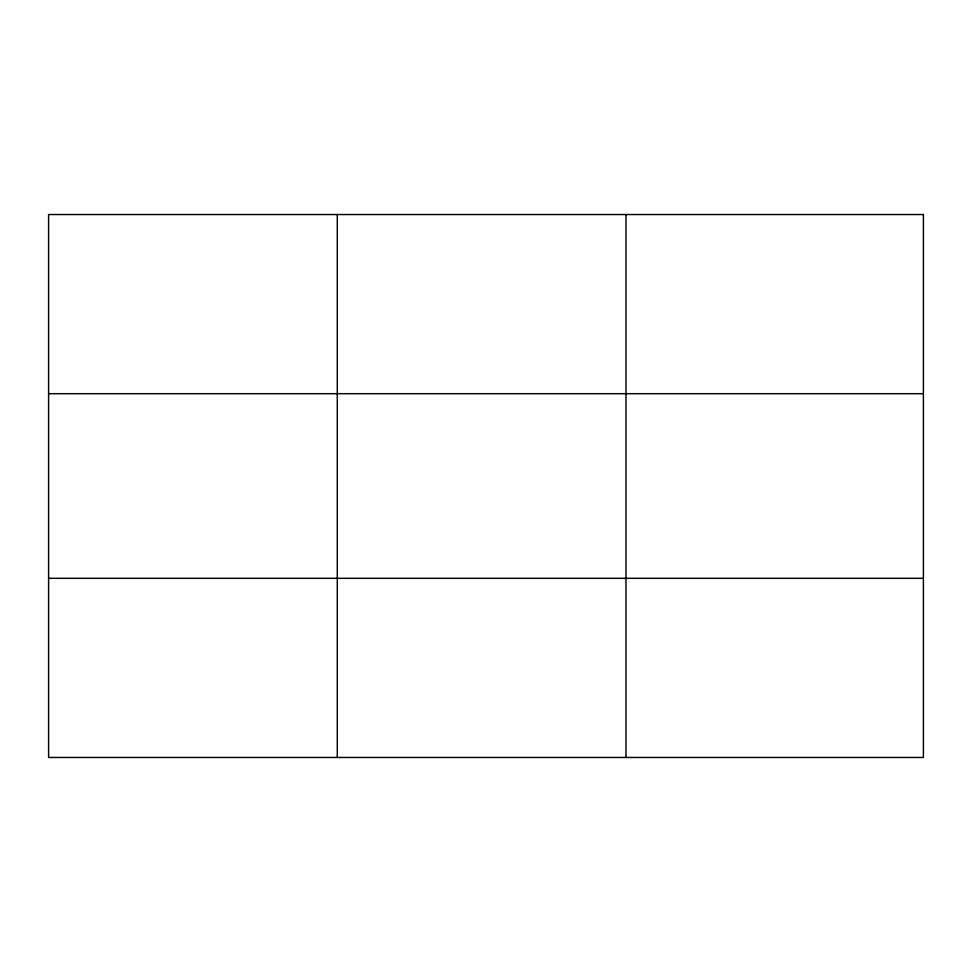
<?xml version="1.0" encoding="UTF-8"?>
<svg xmlns="http://www.w3.org/2000/svg" width="972" height="972" viewBox="0 0 972 972"><rect width="100%" height="100%" fill="white"/><g stroke="black" fill="none" stroke-linecap="round" stroke-linejoin="round"><path stroke-width="1.46" d="M337.284 757.467L337.284 214.533M625.968 757.467L625.968 214.533M48.6 393.696L923.4 393.696M48.6 578.304L923.4 578.304M923.4 214.533L923.4 757.467L48.6 757.467L48.6 214.533L923.4 214.533"/></g></svg>
